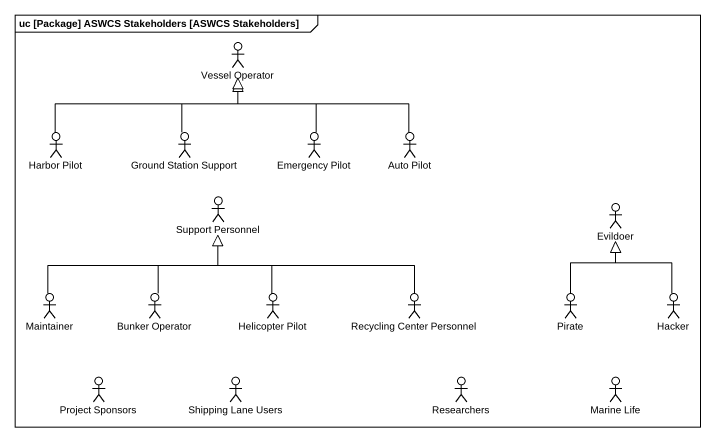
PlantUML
@startuml
mainframe uc [Package] ASWCS Stakeholders [ASWCS Stakeholders]
actor "Vessel Operator" as Vessel_Operator
actor "Harbor Pilot" as Harbor_Pilot
actor "Ground Station Support" as Ground_Station_Support
actor "Emergency Pilot" as Emergency_Pilot
actor "Auto Pilot" as Auto_Pilot
actor "Support Personnel" as Support_Personnel
actor Evildoer
actor Maintainer
actor "Bunker Operator" as Bunker_Operator
actor "Helicopter Pilot" as Helicopter_Pilot
actor "Recycling Center Personnel" as Recycling_Center_Personnel
actor Pirate
actor Hacker
actor "Project Sponsors" as Project_Sponsors
actor "Shipping Lane Users" as Shipping_Lane_Users
actor Researchers
actor "Marine Life" as Marine_Life
Harbor_Pilot -right-|> Vessel_Operator
Ground_Station_Support -up-|> Vessel_Operator
Emergency_Pilot -up-|> Vessel_Operator
Auto_Pilot -left-|> Vessel_Operator
Maintainer -right-|> Support_Personnel
Bunker_Operator -up-|> Support_Personnel
Helicopter_Pilot -up-|> Support_Personnel
Recycling_Center_Personnel -left-|> Support_Personnel
Pirate -up-|> Evildoer
Hacker -up-|> Evildoer
@enduml
